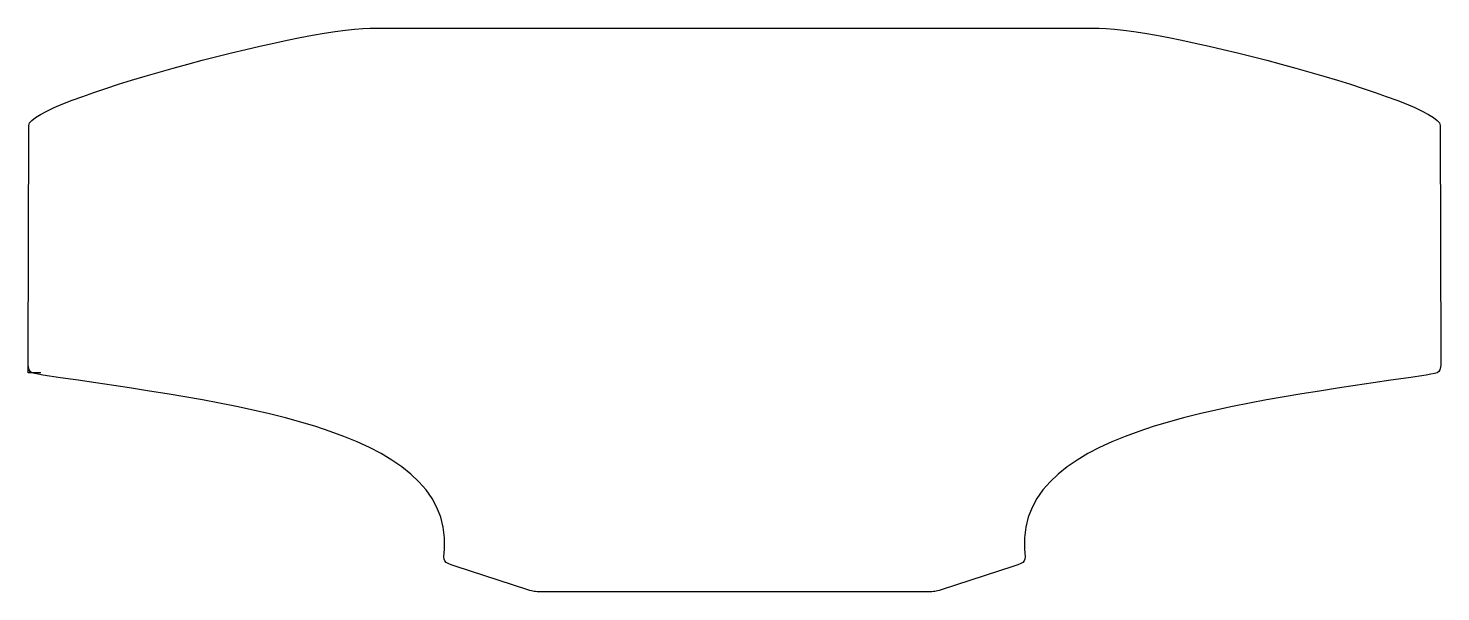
# Model space of a CAD drawing. Extents: x 24 to 305, y -135 to -23.
import ezdxf

# ---------------------------------------------------------------- set-up
doc = ezdxf.new("R2010")
doc.units = 0
doc.layers.add('Edge', color=7, linetype='CONTINUOUS')

msp = doc.modelspace()

# ---------------------------------------------------------------- linework, layer by layer
at = {"layer": 'Edge', "color": 7}
for points in [[(92.188025, -23.059321), (237.347755, -23.059321)], [(24.228197, -89.110398), (24.307801, -42.368401)], [(305.22926, -42.368404), (305.308864, -89.110398)], [(26.737927, -91.585981), (24.223981, -91.585981), (24.22398, -89.028915)], [(123.626758, -134.703685), (109.183124, -130.009961)], [(220.353933, -130.009961), (205.910299, -134.703685)], [(203.16937, -135.113959), (126.367687, -135.113959)]]:
    msp.add_lwpolyline(points, dxfattribs=at)
for points in [[(24.307801, -42.368401), (24.329643, -37.646153), (78.403163, -23.13131), (92.188025, -23.059321)], [(237.347755, -23.059321), (251.133892, -23.131313), (305.207416, -37.646155), (305.22926, -42.368404)], [(27.15879, -92.032552), (24.22398, -91.585979), (24.22398, -91.585979), (24.228197, -89.110398)], [(305.308864, -89.110398), (305.31308, -91.585979), (305.31308, -91.585979), (302.378262, -92.032552)], [(107.086626, -126.603923), (108.472453, -102.268035), (64.014482, -97.580011), (27.15879, -92.032552)], [(302.378262, -92.032552), (265.522583, -97.580011), (221.064602, -102.268035), (222.450431, -126.60392)], [(109.183124, -130.009961), (106.77144, -129.226239), (106.77144, -129.226239), (107.086626, -126.603923)], [(222.450431, -126.60392), (222.765617, -129.226239), (222.765617, -129.226239), (220.353933, -130.009961)], [(126.367687, -135.113959), (124.88926, -135.113959), (124.88926, -135.113959), (123.626758, -134.703685)], [(205.910299, -134.703685), (204.647797, -135.113959), (204.647797, -135.113959), (203.16937, -135.113959)]]:
    msp.add_open_spline(points, degree=3, dxfattribs=at)

doc.saveas('drawing.dxf')
